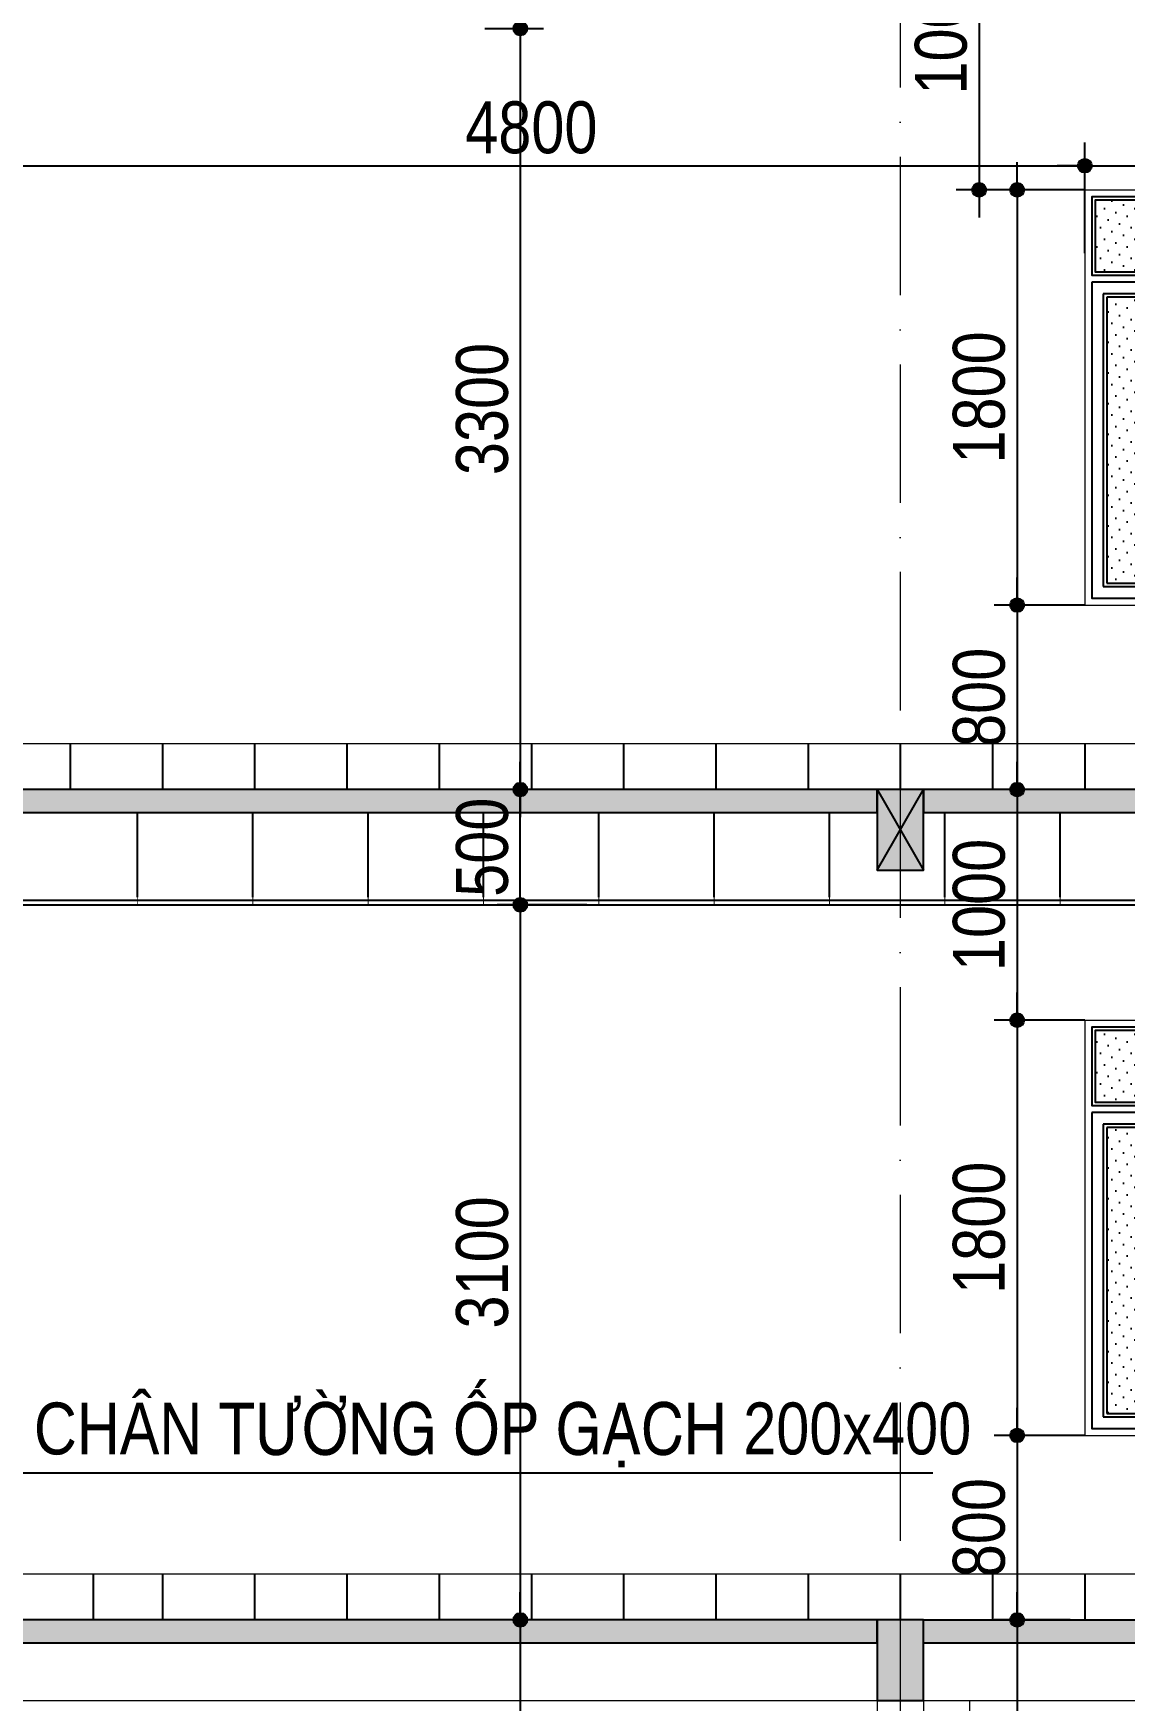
# Model space of a CAD drawing. Extents: x -1107188 to -523840, y 39692 to 514392.
# Drawn here: x -1086501 to -1081768, y 377838 to 385067 of the extents above; entities that cross this region are included whole.
import ezdxf
from ezdxf.enums import TextEntityAlignment as Align

# ---------------------------------------------------------------- set-up
doc = ezdxf.new("R2010")
doc.units = 0
doc.linetypes.add('ACAD_ISO10W100', pattern=[18, 12, -3, 0, -3])
doc.layers.get('0').update_dxf_attribs({"color": 255, "linetype": 'CONTINUOUS'})
doc.layers.get('DEFPOINTS').update_dxf_attribs({"linetype": 'CONTINUOUS'})
for name, color, linetype in [('daucat', 220, 'CONTINUOUS'), ('DIM', 1, 'CONTINUOUS'), ('DOOR', 20, 'CONTINUOUS'), ('HACH', 8, 'CONTINUOUS'), ('KINH 1', 142, 'CONTINUOUS'), ('TAGS', 60, 'CONTINUOUS'), ('TEXT', 7, 'CONTINUOUS'), ('TUONG', 131, 'CONTINUOUS')]:
    doc.layers.add(name, color=color, linetype=linetype)
doc.layers.add('NET-THAY', color=2, linetype='CONTINUOUS', lineweight=13)
doc.layers.add('TRUC', color=24, linetype='CONTINUOUS', lineweight=0)
doc.styles.add('1', font='', dxfattribs={"height": 250})
doc.styles.add('HEL-CONDENSE', font='')
doc.styles.add('KICHTHUOC', font='', dxfattribs={"width": 0.8})
doc.styles.add('VNI-HELVE-CONDENSEN', font='')
doc.styles.get('1').set_extended_font_data('VNI-Helve-Condense')
doc.styles.get('HEL-CONDENSE').set_extended_font_data('VNI-Helve-Condense')
doc.styles.get('KICHTHUOC').set_extended_font_data('VNI-Helve-Condense')
doc.styles.get('VNI-HELVE-CONDENSEN').set_extended_font_data('VNI-Helve-Condense')
doc.dimstyles.new('1-100', dxfattribs={"dimtxt": 200, "dimasz": 60, "dimexe": 0, "dimexo": 0, "dimgap": 70, "dimtad": 1, "dimtoh": 1, "dimdec": 0, "dimzin": 9, "dimdsep": 46, "dimtxsty": 'KICHTHUOC', "dimblk": 'KTHUOC', "dimcen": 15, "dimdle": 150, "dimclrd": 256, "dimclre": 256, "dimclrt": 7, "dimadec": 0, "dimazin": 0, "dimtfac": 1, "dimtdec": 0, "dimtix": 1, "dimtmove": 2, "dimatfit": 3, "dimfxl": 1, "dimtolj": 1, "dimtzin": 1, "dimarcsym": 0})
doc.dimstyles.new('D100', dxfattribs={"dimtxt": 225, "dimasz": 1.2, "dimexe": 100, "dimexo": 0, "dimgap": 50, "dimtad": 1, "dimdec": 0, "dimzin": 13, "dimdsep": 46, "dimtxsty": 'HEL-CONDENSE', "dimblk": 'D50', "dimcen": 0, "dimclrd": 1, "dimclre": 1, "dimclrt": 7, "dimadec": 0, "dimazin": 0, "dimtfac": 1, "dimtdec": 0, "dimtmove": 0, "dimatfit": 3, "dimldrblk": 'D50', "dimfxl": 1, "dimtolj": 1, "dimtzin": 13, "dimarcsym": 0})

# ---------------------------------------------------------------- blocks, each defined once
blk = doc.blocks.new('KH-CUADI')
at = {"layer": 'TAGS'}
blk.add_lwpolyline([(-124.3, 300), (-300, 124.3), (-300, -124.3), (-124.3, -300), (124.3, -300), (300, -124.3), (300, 124.3), (124.3, 300)], close=True, dxfattribs=at)
at = {"layer": 'TAGS', "style": 'VNI-HELVE-CONDENSEN'}
blk.add_attdef('D', text='', height=300, dxfattribs=at).set_placement((0, 0), align=Align.MIDDLE)
blk = doc.blocks.new('A$C11FB6725')
at = {"layer": 'KINH 1'}
h = blk.add_hatch(dxfattribs=at)
h.set_pattern_fill('DOTS', color=256, scale=750, angle=45, style=0)
h.set_pattern_definition([(45, (0, 0), (-16.5728, 49.71845), [0, -46.875])])
h.paths.add_polyline_path([(59.6, -459.4), (-1065.4, -459.4), (-1065.4, -769.4), (59.6, -769.4)])
h.paths.add_polyline_path([(1244.6, -459.4), (119.6, -459.4), (119.6, -769.4), (1244.6, -769.4)])
h.paths.add_polyline_path([(1194.6, -879.4), (689.6, -879.4), (689.6, -2119.4), (1194.6, -2119.4)])
h.paths.add_polyline_path([(624.6, -879.4), (113.1, -879.4), (113.1, -2119.4), (624.6, -2119.4)])
h.paths.add_polyline_path([(48.1, -879.4), (-445.4, -879.4), (-445.4, -2119.4), (48.1, -2119.4)])
h.paths.add_polyline_path([(-510.4, -879.4), (-1015.4, -879.4), (-1015.4, -2119.4), (-510.4, -2119.4)])
at = {"layer": 'DOOR'}
for p, q in [((74.6, -784.4), (74.6, -444.4)), ((104.6, -784.4), (104.6, -444.4)), ((48.1, -814.4), (-1080.4, -814.4)), ((-510.4, -864.4), (-1030.4, -864.4)), ((-1030.4, -864.4), (-1030.4, -2134.4)), ((-510.4, -814.4), (-510.4, -2184.4)), ((-460.4, -864.4), (-460.4, -2134.4)), ((-460.4, -864.4), (48.1, -864.4)), ((48.1, -814.4), (1259.6, -814.4)), ((639.6, -864.4), (98.1, -864.4)), ((98.1, -864.4), (98.1, -2134.4)), ((639.6, -864.4), (639.6, -2134.4)), ((689.6, -814.4), (689.6, -2184.4)), ((689.6, -864.4), (1209.6, -864.4)), ((1209.6, -864.4), (1209.6, -2134.4)), ((-1030.4, -2134.4), (-510.4, -2134.4)), ((48.1, -2134.4), (-460.4, -2134.4)), ((98.1, -2134.4), (639.6, -2134.4)), ((1209.6, -2134.4), (689.6, -2134.4))]:
    blk.add_line(p, q, dxfattribs=at)
at = {"layer": 'DOOR', "color": 8}
for p, q in [((-510.4, -879.4), (-1015.4, -879.4)), ((-1015.4, -879.4), (-1015.4, -2119.4)), ((-445.4, -879.4), (-445.4, -2119.4)), ((-445.4, -879.4), (48.1, -879.4)), ((624.6, -879.4), (113.1, -879.4)), ((113.1, -879.4), (113.1, -2119.4)), ((624.6, -879.4), (624.6, -2119.4)), ((689.6, -879.4), (1194.6, -879.4)), ((1194.6, -879.4), (1194.6, -2119.4)), ((-1015.4, -2119.4), (-510.4, -2119.4)), ((48.1, -2119.4), (-445.4, -2119.4)), ((113.1, -2119.4), (624.6, -2119.4)), ((1194.6, -2119.4), (689.6, -2119.4))]:
    blk.add_line(p, q, dxfattribs=at)
at = {"layer": 'DOOR'}
for points in [[(74.6, -444.4), (-1080.4, -444.4), (-1080.4, -784.4), (74.6, -784.4)], [(104.6, -444.4), (1259.6, -444.4), (1259.6, -784.4), (104.6, -784.4)], [(-1080.4, -814.4), (-1080.4, -2184.4), (48.1, -2184.4), (48.1, -814.4)], [(1259.6, -814.4), (1259.6, -2184.4), (48.1, -2184.4), (48.1, -814.4)], [(-138.1, -1548.1), (-268.5, -1548.1), (-255.2, -1527.4)], [(317.3, -1548.1), (447.7, -1548.1), (434.4, -1527.4)]]:
    blk.add_lwpolyline(points, dxfattribs=at)
at = {"layer": 'DOOR', "color": 8}
for points in [[(59.6, -769.4), (59.6, -459.4), (-1065.4, -459.4), (-1065.4, -769.4), (59.6, -769.4)], [(119.6, -769.4), (119.6, -459.4), (1244.6, -459.4), (1244.6, -769.4), (119.6, -769.4)]]:
    blk.add_lwpolyline(points, close=True, dxfattribs=at)
at = {"layer": 'NET-THAY'}
for p, q in [((-1110.4, -414.4), (1289.6, -414.4)), ((1289.6, -2214.4), (1289.6, -414.4)), ((-1110.4, -2214.4), (1289.6, -2214.4))]:
    blk.add_line(p, q, dxfattribs=at)
blk.add_lwpolyline([(-1110.4, -414.4), (-1110.4, -2214.4)], dxfattribs=at)
at = {"layer": 'TAGS', "linetype": 'Continuous'}
ref = blk.add_blockref('KH-CUADI', (-197.3, -609.5), dxfattribs=dict(at, xscale=0.75, yscale=0.75, zscale=0.75, rotation=180))
ref.add_attrib('D', 'S1', dxfattribs={"color": 7, "height": 200, "style": 'VNI-HELVE-CONDENSEN'}).set_placement((-197.3, -609.5), align=Align.MIDDLE)
blk = doc.blocks.new('D50')
at = {"layer": 'DIM'}
blk.add_hatch(color=256, dxfattribs=at).paths.add_polyline_path([(25, 0, 1), (-25, 0, 1)])
blk.add_line((25, 0), (100, 0), dxfattribs=at)
blk.add_circle((0, 0), 25, dxfattribs=at)
blk = doc.blocks.new('*D1122')
at = {"layer": 'DEFPOINTS', "color": 0, "linetype": 'Continuous', "transparency": 16777216}
for p in [(-1086741.3, 384694.4), (-1081941.3, 384492.8), (-1081941.3, 384113.6)]:
    blk.add_point(p, dxfattribs=at)
at = {"layer": 'DIM', "color": 1, "linetype": 'Continuous', "lineweight": -2, "transparency": 16777216}
for p, q in [((-1086741.3, 384694.4), (-1086741.3, 384392.8)), ((-1081941.3, 384113.6), (-1081941.3, 384592.8)), ((-1086740.1, 384492.8), (-1081942.5, 384492.8))]:
    blk.add_line(p, q, dxfattribs=at)
at = {"layer": 'DIM', "color": 1, "linetype": 'Continuous', "lineweight": -2, "transparency": 16777216, "xscale": 1.199999999999999, "yscale": 1.199999999999999, "zscale": 1.199999999999999, "rotation": 180}
blk.add_blockref('D50', (-1086741.3, 384492.8), dxfattribs=at)
at = {"layer": 'DIM', "color": 1, "linetype": 'Continuous', "lineweight": -2, "transparency": 16777216, "xscale": 1.199999999999999, "yscale": 1.199999999999999, "zscale": 1.199999999999999}
blk.add_blockref('D50', (-1081941.3, 384492.8), dxfattribs=at)
at = {"layer": 'DIM', "color": 7, "linetype": 'Continuous', "transparency": 16777216, "insert": (-1084341.3, 384657.7), "char_height": 225, "attachment_point": 5, "style": 'HEL-CONDENSE'}
blk.add_mtext('\\A1;4800', dxfattribs=at)
blk = doc.blocks.new('*D1133')
at = {"layer": 'DEFPOINTS', "color": 0, "linetype": 'Continuous', "transparency": 16777216}
for p in [(-1079541.3, 384492.8), (-1081941.3, 384113.6), (-1079541.3, 384113.6)]:
    blk.add_point(p, dxfattribs=at)
at = {"layer": 'DIM', "color": 1, "linetype": 'Continuous', "lineweight": -2, "transparency": 16777216}
for p, q in [((-1081941.3, 384113.6), (-1081941.3, 384592.8)), ((-1079541.3, 384113.6), (-1079541.3, 384592.8)), ((-1081940.1, 384492.8), (-1079542.5, 384492.8))]:
    blk.add_line(p, q, dxfattribs=at)
at = {"layer": 'DIM', "color": 1, "linetype": 'Continuous', "lineweight": -2, "transparency": 16777216, "xscale": 1.199999999999999, "yscale": 1.199999999999999, "zscale": 1.199999999999999, "rotation": 180}
blk.add_blockref('D50', (-1081941.3, 384492.8), dxfattribs=at)
at = {"layer": 'DIM', "color": 1, "linetype": 'Continuous', "lineweight": -2, "transparency": 16777216, "xscale": 1.199999999999999, "yscale": 1.199999999999999, "zscale": 1.199999999999999}
blk.add_blockref('D50', (-1079541.3, 384492.8), dxfattribs=at)
at = {"layer": 'DIM', "color": 7, "linetype": 'Continuous', "transparency": 16777216, "insert": (-1080741.3, 384657.7), "char_height": 225, "attachment_point": 5, "style": 'HEL-CONDENSE'}
blk.add_mtext('\\A1;2400', dxfattribs=at)
blk = doc.blocks.new('*D1141')
at = {"layer": 'DEFPOINTS', "color": 0, "linetype": 'Continuous', "transparency": 16777216}
for p in [(-1085013.6, 387687.9), (-1084543.7, 385087.9), (-1084389.1, 385087.9)]:
    blk.add_point(p, dxfattribs=at)
at = {"layer": 'DIM', "color": 1, "linetype": 'Continuous', "lineweight": -2, "transparency": 16777216}
for p, q in [((-1085013.6, 387687.9), (-1084289.1, 387687.9)), ((-1084389.1, 387686.7), (-1084389.1, 385089.1)), ((-1084543.7, 385087.9), (-1084289.1, 385087.9))]:
    blk.add_line(p, q, dxfattribs=at)
at = {"layer": 'DIM', "color": 1, "linetype": 'Continuous', "lineweight": -2, "transparency": 16777216, "xscale": 1.199999999999999, "yscale": 1.199999999999999, "zscale": 1.199999999999999}
for p, rotation in [((-1084389.1, 387687.9), 90), ((-1084389.1, 385087.9), 270)]:
    blk.add_blockref('D50', p, dxfattribs=dict(at, rotation=rotation))
at = {"layer": 'DIM', "color": 7, "linetype": 'Continuous', "transparency": 16777216, "insert": (-1084554, 386387.9), "char_height": 225, "attachment_point": 5, "rotation": 90, "style": 'HEL-CONDENSE'}
blk.add_mtext('\\A1;2600', dxfattribs=at)
blk = doc.blocks.new('*D1142')
at = {"layer": 'DEFPOINTS', "color": 0, "linetype": 'Continuous', "transparency": 16777216}
for p in [(-1084543.7, 385087.9), (-1084389.1, 381787.9), (-1084100, 381787.9)]:
    blk.add_point(p, dxfattribs=at)
at = {"layer": 'DIM', "color": 1, "linetype": 'Continuous', "lineweight": -2, "transparency": 16777216}
for p, q in [((-1084543.7, 385087.9), (-1084289.1, 385087.9)), ((-1084389.1, 385086.7), (-1084389.1, 381789.1)), ((-1084100, 381787.9), (-1084489.1, 381787.9))]:
    blk.add_line(p, q, dxfattribs=at)
at = {"layer": 'DIM', "color": 1, "linetype": 'Continuous', "lineweight": -2, "transparency": 16777216, "xscale": 1.199999999999999, "yscale": 1.199999999999999, "zscale": 1.199999999999999}
for p, rotation in [((-1084389.1, 385087.9), 90), ((-1084389.1, 381787.9), 270)]:
    blk.add_blockref('D50', p, dxfattribs=dict(at, rotation=rotation))
at = {"layer": 'DIM', "color": 7, "linetype": 'Continuous', "transparency": 16777216, "insert": (-1084554, 383437.9), "char_height": 225, "attachment_point": 5, "rotation": 90, "style": 'HEL-CONDENSE'}
blk.add_mtext('\\A1;3300', dxfattribs=at)
blk = doc.blocks.new('*D1123')
at = {"layer": 'DEFPOINTS', "color": 0, "linetype": 'Continuous', "transparency": 16777216}
for p in [(-1084100, 381287.9), (-1084389.1, 378187.9), (-1083908.7, 378187.9)]:
    blk.add_point(p, dxfattribs=at)
at = {"layer": 'DIM', "color": 1, "linetype": 'Continuous', "lineweight": -2, "transparency": 16777216}
for p, q in [((-1084100, 381287.9), (-1084489.1, 381287.9)), ((-1084389.1, 381286.7), (-1084389.1, 378189.1)), ((-1083908.7, 378187.9), (-1084489.1, 378187.9))]:
    blk.add_line(p, q, dxfattribs=at)
at = {"layer": 'DIM', "color": 1, "linetype": 'Continuous', "lineweight": -2, "transparency": 16777216, "xscale": 1.199999999999999, "yscale": 1.199999999999999, "zscale": 1.199999999999999}
for p, rotation in [((-1084389.1, 381287.9), 90), ((-1084389.1, 378187.9), 270)]:
    blk.add_blockref('D50', p, dxfattribs=dict(at, rotation=rotation))
at = {"layer": 'DIM', "color": 7, "linetype": 'Continuous', "transparency": 16777216, "insert": (-1084554, 379737.9), "char_height": 225, "attachment_point": 5, "rotation": 90, "style": 'HEL-CONDENSE'}
blk.add_mtext('\\A1;3100', dxfattribs=at)
blk = doc.blocks.new('*D1124')
at = {"layer": 'DEFPOINTS', "color": 0, "linetype": 'Continuous', "transparency": 16777216}
for p in [(-1083908.7, 378187.9), (-1084389.1, 375587.9), (-1083738.7, 375587.9)]:
    blk.add_point(p, dxfattribs=at)
at = {"layer": 'DIM', "color": 1, "linetype": 'Continuous', "lineweight": -2, "transparency": 16777216}
for p, q in [((-1083908.7, 378187.9), (-1084489.1, 378187.9)), ((-1084389.1, 378186.7), (-1084389.1, 375589.1)), ((-1083738.7, 375587.9), (-1084489.1, 375587.9))]:
    blk.add_line(p, q, dxfattribs=at)
at = {"layer": 'DIM', "color": 1, "linetype": 'Continuous', "lineweight": -2, "transparency": 16777216, "xscale": 1.199999999999999, "yscale": 1.199999999999999, "zscale": 1.199999999999999}
for p, rotation in [((-1084389.1, 378187.9), 90), ((-1084389.1, 375587.9), 270)]:
    blk.add_blockref('D50', p, dxfattribs=dict(at, rotation=rotation))
at = {"layer": 'DIM', "color": 7, "linetype": 'Continuous', "transparency": 16777216, "insert": (-1084554, 376887.9), "char_height": 225, "attachment_point": 5, "rotation": 90, "style": 'HEL-CONDENSE'}
blk.add_mtext('\\A1;2600', dxfattribs=at)
blk = doc.blocks.new('*D1126')
at = {"layer": 'DEFPOINTS', "color": 0, "linetype": 'Continuous', "transparency": 16777216}
for p in [(-1082016, 385387.9), (-1082399.2, 384387.9), (-1081941.3, 384387.9)]:
    blk.add_point(p, dxfattribs=at)
at = {"layer": 'DIM', "color": 1, "linetype": 'Continuous', "lineweight": -2, "transparency": 16777216}
for p, q in [((-1082016, 385387.9), (-1082499.2, 385387.9)), ((-1082399.2, 385386.7), (-1082399.2, 384389.1)), ((-1081941.3, 384387.9), (-1082499.2, 384387.9))]:
    blk.add_line(p, q, dxfattribs=at)
at = {"layer": 'DIM', "color": 1, "linetype": 'Continuous', "lineweight": -2, "transparency": 16777216, "xscale": 1.199999999999999, "yscale": 1.199999999999999, "zscale": 1.199999999999999}
for p, rotation in [((-1082399.2, 385387.9), 90), ((-1082399.2, 384387.9), 270)]:
    blk.add_blockref('D50', p, dxfattribs=dict(at, rotation=rotation))
at = {"layer": 'DIM', "color": 7, "linetype": 'Continuous', "transparency": 16777216, "insert": (-1082564.1, 385087.9), "char_height": 225, "attachment_point": 5, "rotation": 90, "style": 'HEL-CONDENSE'}
blk.add_mtext('\\A1;1000', dxfattribs=at)
blk = doc.blocks.new('*D1127')
at = {"layer": 'DEFPOINTS', "color": 0, "linetype": 'Continuous', "transparency": 16777216}
for p in [(-1081941.3, 384387.9), (-1082234.3, 382587.9), (-1081941.3, 382587.9)]:
    blk.add_point(p, dxfattribs=at)
at = {"layer": 'DIM', "color": 1, "linetype": 'Continuous', "lineweight": -2, "transparency": 16777216}
for p, q in [((-1081941.3, 384387.9), (-1082334.3, 384387.9)), ((-1082234.3, 384386.7), (-1082234.3, 382589.1)), ((-1081941.3, 382587.9), (-1082334.3, 382587.9))]:
    blk.add_line(p, q, dxfattribs=at)
at = {"layer": 'DIM', "color": 1, "linetype": 'Continuous', "lineweight": -2, "transparency": 16777216, "xscale": 1.199999999999999, "yscale": 1.199999999999999, "zscale": 1.199999999999999}
for p, rotation in [((-1082234.3, 384387.9), 90), ((-1082234.3, 382587.9), 270)]:
    blk.add_blockref('D50', p, dxfattribs=dict(at, rotation=rotation))
at = {"layer": 'DIM', "color": 7, "linetype": 'Continuous', "transparency": 16777216, "insert": (-1082399.2, 383487.9), "char_height": 225, "attachment_point": 5, "rotation": 90, "style": 'HEL-CONDENSE'}
blk.add_mtext('\\A1;1800', dxfattribs=at)
blk = doc.blocks.new('*D1128')
at = {"layer": 'DEFPOINTS', "color": 0, "linetype": 'Continuous', "transparency": 16777216}
for p in [(-1081941.3, 382587.9), (-1082234.3, 381787.9), (-1081941.3, 381787.9)]:
    blk.add_point(p, dxfattribs=at)
at = {"layer": 'DIM', "color": 1, "linetype": 'Continuous', "lineweight": -2, "transparency": 16777216}
for p, q in [((-1081941.3, 382587.9), (-1082334.3, 382587.9)), ((-1082234.3, 382586.7), (-1082234.3, 381789.1)), ((-1081941.3, 381787.9), (-1082334.3, 381787.9))]:
    blk.add_line(p, q, dxfattribs=at)
at = {"layer": 'DIM', "color": 1, "linetype": 'Continuous', "lineweight": -2, "transparency": 16777216, "xscale": 1.199999999999999, "yscale": 1.199999999999999, "zscale": 1.199999999999999}
for p, rotation in [((-1082234.3, 382587.9), 90), ((-1082234.3, 381787.9), 270)]:
    blk.add_blockref('D50', p, dxfattribs=dict(at, rotation=rotation))
at = {"layer": 'DIM', "color": 7, "linetype": 'Continuous', "transparency": 16777216, "insert": (-1082399.2, 382187.9), "char_height": 225, "attachment_point": 5, "rotation": 90, "style": 'HEL-CONDENSE'}
blk.add_mtext('\\A1;800', dxfattribs=at)
blk = doc.blocks.new('*D1129')
at = {"layer": 'DEFPOINTS', "color": 0, "linetype": 'Continuous', "transparency": 16777216}
for p in [(-1081941.3, 381787.9), (-1082234.3, 380787.9), (-1081941.3, 380787.9)]:
    blk.add_point(p, dxfattribs=at)
at = {"layer": 'DIM', "color": 1, "linetype": 'Continuous', "lineweight": -2, "transparency": 16777216}
for p, q in [((-1081941.3, 381787.9), (-1082334.3, 381787.9)), ((-1082234.3, 381786.7), (-1082234.3, 380789.1)), ((-1081941.3, 380787.9), (-1082334.3, 380787.9))]:
    blk.add_line(p, q, dxfattribs=at)
at = {"layer": 'DIM', "color": 1, "linetype": 'Continuous', "lineweight": -2, "transparency": 16777216, "xscale": 1.199999999999999, "yscale": 1.199999999999999, "zscale": 1.199999999999999}
for p, rotation in [((-1082234.3, 381787.9), 90), ((-1082234.3, 380787.9), 270)]:
    blk.add_blockref('D50', p, dxfattribs=dict(at, rotation=rotation))
at = {"layer": 'DIM', "color": 7, "linetype": 'Continuous', "transparency": 16777216, "insert": (-1082399.2, 381287.9), "char_height": 225, "attachment_point": 5, "rotation": 90, "style": 'HEL-CONDENSE'}
blk.add_mtext('\\A1;1000', dxfattribs=at)
blk = doc.blocks.new('*D1130')
at = {"layer": 'DEFPOINTS', "color": 0, "linetype": 'Continuous', "transparency": 16777216}
for p in [(-1081941.3, 380787.9), (-1082234.3, 378987.9), (-1081941.3, 378987.9)]:
    blk.add_point(p, dxfattribs=at)
at = {"layer": 'DIM', "color": 1, "linetype": 'Continuous', "lineweight": -2, "transparency": 16777216}
for p, q in [((-1081941.3, 380787.9), (-1082334.3, 380787.9)), ((-1082234.3, 380786.7), (-1082234.3, 378989.1)), ((-1081941.3, 378987.9), (-1082334.3, 378987.9))]:
    blk.add_line(p, q, dxfattribs=at)
at = {"layer": 'DIM', "color": 1, "linetype": 'Continuous', "lineweight": -2, "transparency": 16777216, "xscale": 1.199999999999999, "yscale": 1.199999999999999, "zscale": 1.199999999999999}
for p, rotation in [((-1082234.3, 380787.9), 90), ((-1082234.3, 378987.9), 270)]:
    blk.add_blockref('D50', p, dxfattribs=dict(at, rotation=rotation))
at = {"layer": 'DIM', "color": 7, "linetype": 'Continuous', "transparency": 16777216, "insert": (-1082399.2, 379887.9), "char_height": 225, "attachment_point": 5, "rotation": 90, "style": 'HEL-CONDENSE'}
blk.add_mtext('\\A1;1800', dxfattribs=at)
blk = doc.blocks.new('*D1131')
at = {"layer": 'DEFPOINTS', "color": 0, "linetype": 'Continuous', "transparency": 16777216}
for p in [(-1081941.3, 378987.9), (-1082234.3, 378187.9), (-1082004, 378187.9)]:
    blk.add_point(p, dxfattribs=at)
at = {"layer": 'DIM', "color": 1, "linetype": 'Continuous', "lineweight": -2, "transparency": 16777216}
for p, q in [((-1081941.3, 378987.9), (-1082334.3, 378987.9)), ((-1082234.3, 378986.7), (-1082234.3, 378189.1)), ((-1082004, 378187.9), (-1082334.3, 378187.9))]:
    blk.add_line(p, q, dxfattribs=at)
at = {"layer": 'DIM', "color": 1, "linetype": 'Continuous', "lineweight": -2, "transparency": 16777216, "xscale": 1.199999999999999, "yscale": 1.199999999999999, "zscale": 1.199999999999999}
for p, rotation in [((-1082234.3, 378987.9), 90), ((-1082234.3, 378187.9), 270)]:
    blk.add_blockref('D50', p, dxfattribs=dict(at, rotation=rotation))
at = {"layer": 'DIM', "color": 7, "linetype": 'Continuous', "transparency": 16777216, "insert": (-1082399.2, 378587.9), "char_height": 225, "attachment_point": 5, "rotation": 90, "style": 'HEL-CONDENSE'}
blk.add_mtext('\\A1;800', dxfattribs=at)
blk = doc.blocks.new('*D1132')
at = {"layer": 'DEFPOINTS', "color": 0, "linetype": 'Continuous', "transparency": 16777216}
for p in [(-1082004, 378187.9), (-1082391.3, 375487.9), (-1082234.3, 375487.9)]:
    blk.add_point(p, dxfattribs=at)
at = {"layer": 'DIM', "color": 1, "linetype": 'Continuous', "lineweight": -2, "transparency": 16777216}
for p, q in [((-1082004, 378187.9), (-1082334.3, 378187.9)), ((-1082234.3, 378186.7), (-1082234.3, 375489.1)), ((-1082391.3, 375487.9), (-1082134.3, 375487.9))]:
    blk.add_line(p, q, dxfattribs=at)
at = {"layer": 'DIM', "color": 1, "linetype": 'Continuous', "lineweight": -2, "transparency": 16777216, "xscale": 1.199999999999999, "yscale": 1.199999999999999, "zscale": 1.199999999999999}
for p, rotation in [((-1082234.3, 378187.9), 90), ((-1082234.3, 375487.9), 270)]:
    blk.add_blockref('D50', p, dxfattribs=dict(at, rotation=rotation))
at = {"layer": 'DIM', "color": 7, "linetype": 'Continuous', "transparency": 16777216, "insert": (-1082399.2, 376837.9), "char_height": 225, "attachment_point": 5, "rotation": 90, "style": 'HEL-CONDENSE'}
blk.add_mtext('\\A1;2700', dxfattribs=at)
blk = doc.blocks.new('*D1324')
at = {"layer": 'DEFPOINTS', "color": 0, "linetype": 'Continuous', "transparency": 16777216}
for p in [(-1084389.1, 381787.9), (-1084176.6, 381787.9), (-1084176.6, 381287.9)]:
    blk.add_point(p, dxfattribs=at)
at = {"layer": 'DOOR', "color": 1, "linetype": 'Continuous', "lineweight": -2, "transparency": 16777216}
for p, q in [((-1084176.6, 381787.9), (-1084489.1, 381787.9)), ((-1084389.1, 381289.1), (-1084389.1, 381786.7)), ((-1084176.6, 381287.9), (-1084489.1, 381287.9))]:
    blk.add_line(p, q, dxfattribs=at)
at = {"layer": 'DOOR', "color": 1, "linetype": 'Continuous', "lineweight": -2, "transparency": 16777216, "xscale": 1.199999999999999, "yscale": 1.199999999999999, "zscale": 1.199999999999999}
for p, rotation in [((-1084389.1, 381787.9), 90), ((-1084389.1, 381287.9), 270)]:
    blk.add_blockref('D50', p, dxfattribs=dict(at, rotation=rotation))
at = {"layer": 'DOOR', "color": 7, "linetype": 'Continuous', "transparency": 16777216, "insert": (-1084554, 381537.9), "char_height": 225, "attachment_point": 5, "rotation": 90, "style": 'HEL-CONDENSE'}
blk.add_mtext('\\A1;500', dxfattribs=at)
blk = doc.blocks.new('KTHUOC')
at = {"ltscale": 50}
h = blk.add_hatch(color=256, dxfattribs=at)
edge = h.paths.add_edge_path()
edge.add_line((0.28, 0.53), (-0.53, -0.28))
edge.add_arc((-0.41, -0.41), 0.175, 135, 225)
edge.add_arc((-0.41, -0.41), 0.175, 225, 315)
edge.add_line((-0.28, -0.53), (0.53, 0.28))
edge.add_arc((0.41, 0.41), 0.175, 315, 405)
edge.add_arc((0.41, 0.41), 0.175, 45, 135)
for p, q in [((0, -2), (0, 2)), ((-3, 0), (3, 0))]:
    blk.add_line(p, q)
blk.add_lwpolyline([(0.28, 0.53), (-0.53, -0.28, 0.414214), (-0.53, -0.53), (-0.53, -0.53, 0.414214), (-0.28, -0.53), (0.53, 0.28, 0.414214), (0.53, 0.53), (0.53, 0.53, 0.414214)], format="xyb", close=True)

msp = doc.modelspace()

# ---------------------------------------------------------------- hatches: boundary and pattern name
at = {"layer": 'TUONG'}
for points in [[(-1088741.311, 381787.92), (-1088741.311, 381687.92), (-1082841.311, 381687.92), (-1082841.311, 381787.92)], [(-1078841.311, 381787.92), (-1082641.311, 381787.92), (-1082641.311, 381687.92), (-1078841.311, 381687.92)]]:
    msp.add_hatch(color=4, dxfattribs=at).paths.add_polyline_path(points)
h = msp.add_hatch(color=4, dxfattribs=at)
h.paths.add_polyline_path([(-1088641.311, 378187.92), (-1086841.311, 378187.92), (-1086784.168, 378087.92), (-1088641.311, 378087.92)])
h.paths.add_polyline_path([(-1086641.311, 378187.92), (-1082841.311, 378187.92), (-1082841.311, 378087.92), (-1086698.454, 378087.92)])
h = msp.add_hatch(color=4, dxfattribs=at)
h.paths.add_polyline_path([(-1080741.311, 378187.92), (-1082641.311, 378187.92), (-1082641.311, 378087.92), (-1080741.311, 378087.92)])
h.paths.add_polyline_path([(-1078841.311, 378187.92), (-1080741.311, 378187.92), (-1080741.311, 378087.92), (-1078841.311, 378087.92)])

# ---------------------------------------------------------------- linework, layer by layer
at = {"layer": 'daucat', "const_width": 4}
for points in [[(-1086048.512, 381387.92), (-1086048.512, 381287.92), (-1086078.512, 381287.92)], [(-1086048.512, 381387.92), (-1086048.512, 381287.92), (-1086018.512, 381287.92)], [(-1085548.512, 381387.92), (-1085548.512, 381287.92), (-1085578.512, 381287.92)], [(-1085548.512, 381387.92), (-1085548.512, 381287.92), (-1085518.512, 381287.92)], [(-1085048.512, 381387.92), (-1085048.512, 381287.92), (-1085078.512, 381287.92)], [(-1085048.512, 381387.92), (-1085048.512, 381287.92), (-1085018.512, 381287.92)], [(-1084548.512, 381387.92), (-1084548.512, 381287.92), (-1084578.512, 381287.92)], [(-1084548.512, 381387.92), (-1084548.512, 381287.92), (-1084518.512, 381287.92)], [(-1084048.512, 381387.92), (-1084048.512, 381287.92), (-1084078.512, 381287.92)], [(-1084048.512, 381387.92), (-1084048.512, 381287.92), (-1084018.512, 381287.92)], [(-1083548.512, 381387.92), (-1083548.512, 381287.92), (-1083578.512, 381287.92)], [(-1083548.512, 381387.92), (-1083548.512, 381287.92), (-1083518.512, 381287.92)], [(-1083048.512, 381387.92), (-1083048.512, 381287.92), (-1083078.512, 381287.92)], [(-1083048.512, 381387.92), (-1083048.512, 381287.92), (-1083018.512, 381287.92)], [(-1082548.512, 381387.92), (-1082548.512, 381287.92), (-1082578.512, 381287.92)], [(-1082548.512, 381387.92), (-1082548.512, 381287.92), (-1082518.512, 381287.92)], [(-1082048.512, 381387.92), (-1082048.512, 381287.92), (-1082078.512, 381287.92)], [(-1082048.512, 381387.92), (-1082048.512, 381287.92), (-1082018.512, 381287.92)]]:
    msp.add_lwpolyline(points, dxfattribs=at)
at = {"layer": 'DOOR'}
for p, q in [((-1086341.311, 381987.92), (-1086341.311, 381787.92)), ((-1085941.311, 381987.92), (-1085941.311, 381787.92)), ((-1085541.311, 381987.92), (-1085541.311, 381787.92)), ((-1085141.311, 381987.92), (-1085141.311, 381787.92)), ((-1084741.311, 381987.92), (-1084741.311, 381787.92)), ((-1084341.311, 381987.92), (-1084341.311, 381787.92)), ((-1083941.311, 381987.92), (-1083941.311, 381787.92)), ((-1083541.311, 381987.92), (-1083541.311, 381787.92)), ((-1083141.311, 381987.92), (-1083141.311, 381787.92)), ((-1082741.311, 381987.92), (-1082741.311, 381787.92)), ((-1082341.311, 381987.92), (-1082341.311, 381787.92)), ((-1081941.311, 381987.92), (-1081941.311, 381787.92)), ((-1086741.311, 381307.92), (-1078841.311, 381307.92)), ((-1086741.311, 381287.92), (-1078841.311, 381287.92)), ((-1086241.311, 378387.92), (-1086241.311, 378187.92)), ((-1085941.311, 378387.92), (-1085941.311, 378187.92)), ((-1085541.311, 378387.92), (-1085541.311, 378187.92)), ((-1085141.311, 378387.92), (-1085141.311, 378187.92)), ((-1084741.311, 378387.92), (-1084741.311, 378187.92)), ((-1084341.311, 378387.92), (-1084341.311, 378187.92)), ((-1083941.311, 378387.92), (-1083941.311, 378187.92)), ((-1083541.311, 378387.92), (-1083541.311, 378187.92)), ((-1083141.311, 378387.92), (-1083141.311, 378187.92)), ((-1082741.311, 378387.92), (-1082741.311, 378187.92)), ((-1082341.311, 378387.92), (-1082341.311, 378187.92)), ((-1081941.311, 378387.92), (-1081941.311, 378187.92))]:
    msp.add_line(p, q, dxfattribs=at)
at = {"layer": 'HACH'}
for points in [[(-1086048.512, 381321.51), (-1086048.512, 381687.92)], [(-1085548.512, 381321.51), (-1085548.512, 381687.92)], [(-1085048.512, 381321.51), (-1085048.512, 381687.92)], [(-1084548.512, 381321.51), (-1084548.512, 381687.92)], [(-1084048.512, 381321.51), (-1084048.512, 381687.92)], [(-1083548.512, 381321.51), (-1083548.512, 381687.92)], [(-1083048.512, 381321.51), (-1083048.512, 381687.92)], [(-1082548.512, 381321.51), (-1082548.512, 381687.92)], [(-1082048.512, 381321.51), (-1082048.512, 381687.92)]]:
    msp.add_lwpolyline(points, dxfattribs=at)
at = {"layer": 'NET-THAY'}
for p, q in [((-1086741.311, 381987.92), (-1078841.311, 381987.92)), ((-1086741.311, 378387.92), (-1078841.311, 378387.92)), ((-1086641.311, 377837.92), (-1082841.311, 377837.92)), ((-1082841.311, 377837.92), (-1082841.311, 375487.92)), ((-1082641.311, 377837.92), (-1078841.311, 377837.92)), ((-1082641.311, 377837.92), (-1082641.311, 375487.92)), ((-1082441.311, 377837.92), (-1082441.311, 376087.92))]:
    msp.add_line(p, q, dxfattribs=at)
at = {"layer": 'TRUC', "linetype": 'ACAD_ISO10W100', "ltscale": 50}
for p, q in [((-1094765.91, 381787.92), (-1073721.566, 381787.92)), ((-1094765.91, 378187.92), (-1073721.566, 378187.92))]:
    msp.add_line(p, q, dxfattribs=at)
msp.add_lwpolyline([(-1082741.311, 389032.101), (-1082741.311, 374710.29)], dxfattribs=at)
at = {"layer": 'TUONG', "color": 4}
for p, q in [((-1082841.311, 381437.92), (-1082641.311, 381787.92)), ((-1082841.311, 381787.92), (-1082641.311, 381437.92)), ((-1082841.311, 381637.92), (-1082841.311, 381437.92)), ((-1082641.311, 378187.92), (-1078841.311, 378187.92)), ((-1082641.311, 378087.92), (-1078841.311, 378087.92)), ((-1082841.311, 378037.92), (-1082841.311, 377837.92))]:
    msp.add_line(p, q, dxfattribs=at)
for points in [[(-1082841.311, 381787.92), (-1088841.311, 381787.92), (-1088841.311, 381687.92), (-1082841.311, 381687.92)], [(-1078841.311, 381787.92), (-1082641.311, 381787.92), (-1082641.311, 381687.92), (-1078841.311, 381687.92)], [(-1082841.311, 378187.92), (-1088616.311, 378187.92), (-1088616.311, 378087.92), (-1082841.311, 378087.92)], [(-1082641.311, 378187.92), (-1082841.311, 378187.92), (-1082841.311, 377837.92), (-1082641.311, 377837.92)]]:
    msp.add_lwpolyline(points, close=True, dxfattribs=at)
at = {"layer": 'TUONG', "color": 14}
msp.add_lwpolyline([(-1082641.311, 381787.92), (-1082841.311, 381787.92), (-1082841.311, 381437.92), (-1082641.311, 381437.92)], close=True, dxfattribs=at)
at = {"layer": 'TUONG'}
for points in [[(-1082641.311, 381437.92), (-1082841.311, 381437.92), (-1082641.311, 381787.92), (-1082841.311, 381787.92)], [(-1082641.311, 377837.92), (-1082841.311, 377837.92), (-1082641.311, 378187.92), (-1082841.311, 378187.92)]]:
    msp.add_trace(points, dxfattribs=at)

# ---------------------------------------------------------------- block references
at = {"layer": 'DOOR'}
for p in [(-1080830.929, 384802.278), (-1080830.929, 381202.278)]:
    msp.add_blockref('A$C11FB6725', p, dxfattribs=at)

# ---------------------------------------------------------------- texts
at = {"layer": 'TEXT', "insert": (-1084466.019, 379130.434), "char_height": 225, "attachment_point": 2, "style": '1'}
msp.add_mtext('CHAÂN TÖÔØNG OÁP GAÏCH 200x400', dxfattribs=at)

# ---------------------------------------------------------------- dimensions: what is measured, and where the dimension line sits
at = {"layer": 'DIM', "linetype": 'Continuous'}
for base, p1, p2, picture, middle in [((-1084389.138, 385087.92), (-1085013.582, 387687.92), (-1084543.738, 385087.92), '*D1141', (-1084554.038, 386387.92)), ((-1084389.138, 381787.92), (-1084543.738, 385087.92), (-1084099.977, 381787.92), '*D1142', (-1084554.038, 383437.92)), ((-1082234.277, 382587.92), (-1081941.306, 384387.92), (-1081941.306, 382587.92), '*D1127', (-1082399.177, 383487.92)), ((-1082234.277, 381787.92), (-1081941.306, 382587.92), (-1081941.306, 381787.92), '*D1128', (-1082399.177, 382187.92)), ((-1082234.277, 380787.92), (-1081941.306, 381787.92), (-1081941.306, 380787.92), '*D1129', (-1082399.177, 381287.92)), ((-1084389.138, 378187.92), (-1084099.977, 381287.92), (-1083908.743, 378187.92), '*D1123', (-1084554.038, 379737.92)), ((-1082234.277, 378987.92), (-1081941.306, 380787.92), (-1081941.306, 378987.92), '*D1130', (-1082399.177, 379887.92)), ((-1082234.277, 378187.92), (-1081941.306, 378987.92), (-1082004.026, 378187.92), '*D1131', (-1082399.177, 378587.92)), ((-1084389.138, 375587.92), (-1083908.743, 378187.92), (-1083738.659, 375587.92), '*D1124', (-1084554.038, 376887.92)), ((-1082234.277, 375487.92), (-1082004.026, 378187.92), (-1082391.311, 375487.92), '*D1132', (-1082399.177, 376837.92))]:
    dim = msp.add_linear_dim(base=base, p1=p1, p2=p2, angle=90, dimstyle='D100', override={"dimtmove": 1}, dxfattribs=at)
    dim.commit()
    dim.dimension.update_dxf_attribs({"geometry": picture, "text_midpoint": middle})
dim = msp.add_linear_dim(base=(-1082399.177, 384387.92), p1=(-1082015.988, 385387.92), p2=(-1081941.306, 384387.92), angle=90, dimstyle='D100', dxfattribs=at)
dim.commit()
dim.dimension.update_dxf_attribs({"geometry": '*D1126', "text_midpoint": (-1082399.177, 385087.92), "dimtype": 160})
for base, p1, p2, picture, middle in [((-1081941.306, 384492.797), (-1086741.311, 384694.388), (-1081941.306, 384113.619), '*D1122', (-1084341.308, 384657.697)), ((-1079541.306, 384492.797), (-1081941.306, 384113.619), (-1079541.306, 384113.619), '*D1133', (-1080741.306, 384657.697))]:
    dim = msp.add_linear_dim(base=base, p1=p1, p2=p2, dimstyle='D100', override={"dimtmove": 1}, dxfattribs=at)
    dim.commit()
    dim.dimension.update_dxf_attribs({"geometry": picture, "text_midpoint": middle})
at = {"layer": 'DOOR', "linetype": 'Continuous'}
dim = msp.add_linear_dim(base=(-1084389.138, 381787.92), p1=(-1084176.571, 381287.92), p2=(-1084176.571, 381787.92), angle=90, dimstyle='D100', dxfattribs=at)
dim.commit()
dim.dimension.update_dxf_attribs({"geometry": '*D1324', "text_midpoint": (-1084389.138, 381537.92), "dimtype": 160})

# ---------------------------------------------------------------- leaders
msp.add_leader([(-1086698.307, 378313.588), (-1086556.855, 378825.517), (-1082600.866, 378825.517)], dimstyle='1-100', override={"dimgap": 70, "dimtad": 0})

doc.saveas('drawing.dxf')
